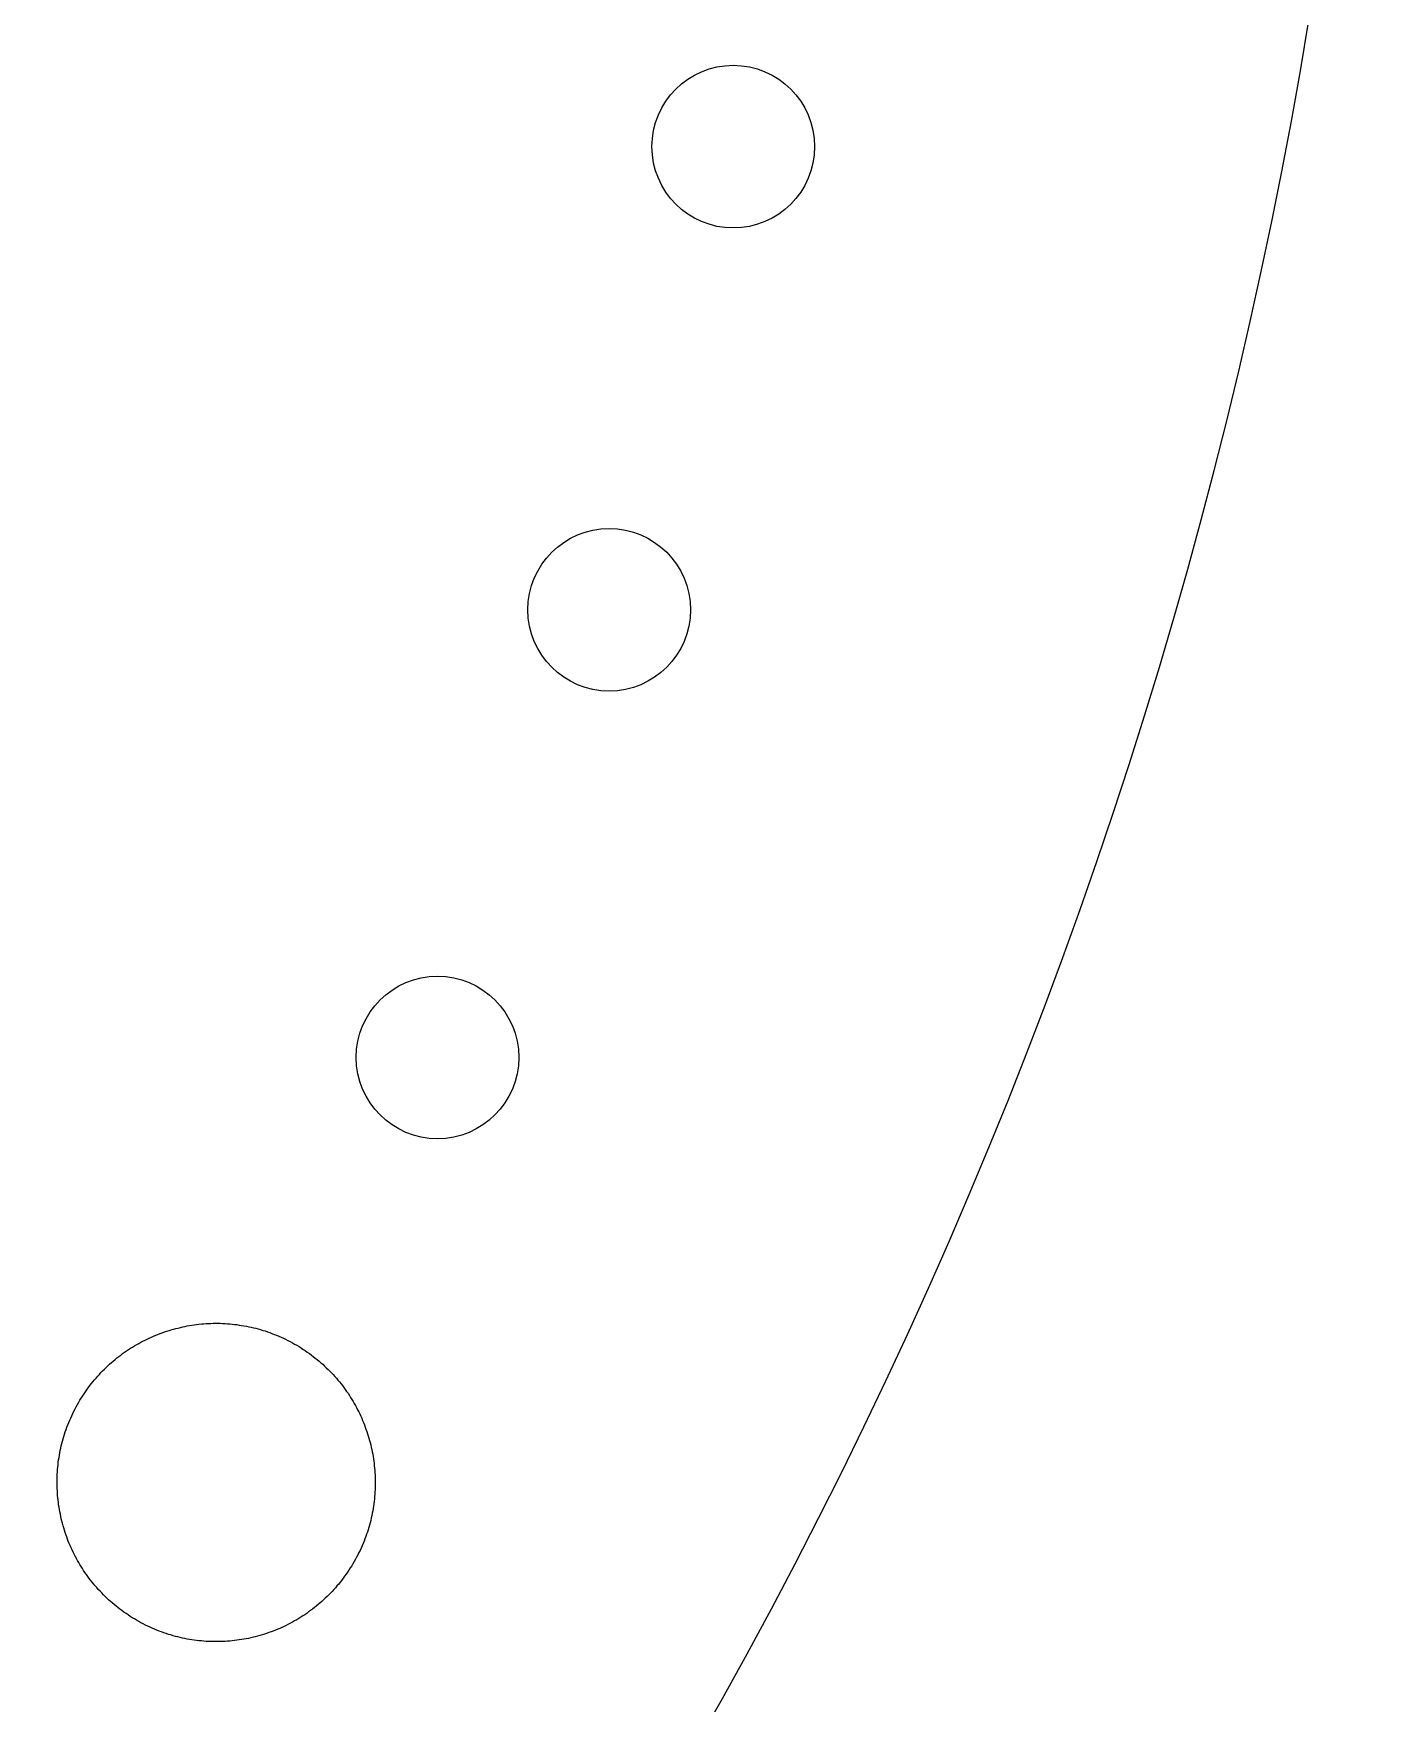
# Model space of a CAD drawing. Extents: x 0.2 to 12, y 0.1 to 9.6.
# Drawn here: x 11.016 to 12.048, y 2.438 to 3.721 of the extents above; entities that cross this region are included whole.
import ezdxf

# ---------------------------------------------------------------- set-up
doc = ezdxf.new("R2010")
doc.units = 0
doc.header["$MEASUREMENT"] = 0
doc.layers.get('0').update_dxf_attribs({"color": 3, "linetype": 'CONTINUOUS'})

msp = doc.modelspace()

# ---------------------------------------------------------------- linework, layer by layer
msp.add_lwpolyline([(10.1758, 1.0143, 3.52937), (6.0454, 1.0143, -0.260301)], format="xyb")
msp.add_polyline3d([(11.0949, 2.5019, 0), (11.0933, 2.5029, 0), (11.0916, 2.5039, 0), (11.09, 2.5049, 0), (11.0884, 2.506, 0), (11.0868, 2.507, 0), (11.0852, 2.5081, 0), (11.0836, 2.5093, 0), (11.0821, 2.5104, 0), (11.0806, 2.5116, 0), (11.0791, 2.5127, 0), (11.0777, 2.5139, 0), (11.0762, 2.5152, 0), (11.0748, 2.5164, 0), (11.0734, 2.5177, 0), (11.072, 2.5189, 0), (11.0707, 2.5202, 0), (11.0694, 2.5215, 0), (11.0681, 2.5229, 0), (11.0668, 2.5242, 0), (11.0655, 2.5256, 0), (11.0643, 2.527, 0), (11.0631, 2.5284, 0), (11.0619, 2.5298, 0), (11.0607, 2.5312, 0), (11.0596, 2.5326, 0), (11.0585, 2.5341, 0), (11.0574, 2.5356, 0), (11.0563, 2.5371, 0), (11.0552, 2.5386, 0), (11.0542, 2.5401, 0), (11.0532, 2.5416, 0), (11.0522, 2.5432, 0), (11.0513, 2.5447, 0), (11.0504, 2.5463, 0), (11.0495, 2.5479, 0), (11.0486, 2.5495, 0), (11.0477, 2.5511, 0), (11.0469, 2.5527, 0), (11.0461, 2.5543, 0), (11.0453, 2.556, 0), (11.0446, 2.5576, 0), (11.0438, 2.5593, 0), (11.0431, 2.5609, 0), (11.0424, 2.5626, 0), (11.0418, 2.5643, 0), (11.0412, 2.566, 0), (11.0406, 2.5677, 0), (11.04, 2.5694, 0), (11.0394, 2.5711, 0), (11.0389, 2.5729, 0), (11.0384, 2.5746, 0), (11.0379, 2.5764, 0), (11.0375, 2.5781, 0), (11.037, 2.5799, 0), (11.0366, 2.5816, 0), (11.0363, 2.5834, 0), (11.0359, 2.5852, 0), (11.0356, 2.587, 0), (11.0353, 2.5888, 0), (11.035, 2.5905, 0), (11.0348, 2.5923, 0), (11.0346, 2.5941, 0), (11.0344, 2.5959, 0), (11.0342, 2.5978, 0), (11.0341, 2.5996, 0), (11.034, 2.6014, 0), (11.0339, 2.6032, 0), (11.0338, 2.605, 0), (11.0338, 2.6068, 0), (11.0338, 2.6087, 0), (11.0338, 2.6105, 0), (11.0339, 2.6123, 0), (11.0339, 2.6141, 0), (11.034, 2.616, 0), (11.0342, 2.6178, 0), (11.0343, 2.6196, 0), (11.0345, 2.6214, 0), (11.0347, 2.6233, 0), (11.035, 2.6251, 0), (11.0353, 2.6269, 0), (11.0356, 2.6287, 0), (11.0359, 2.6305, 0), (11.0362, 2.6323, 0), (11.0366, 2.6342, 0), (11.037, 2.636, 0), (11.0375, 2.6378, 0), (11.038, 2.6396, 0), (11.0385, 2.6414, 0), (11.039, 2.6432, 0), (11.0395, 2.645, 0), (11.0401, 2.6467, 0), (11.0407, 2.6485, 0), (11.0414, 2.6503, 0), (11.0421, 2.6521, 0), (11.0428, 2.6538, 0), (11.0435, 2.6556, 0), (11.0443, 2.6573, 0), (11.0451, 2.6591, 0), (11.0459, 2.6608, 0), (11.0467, 2.6625, 0), (11.0476, 2.6643, 0), (11.0485, 2.666, 0), (11.0494, 2.6677, 0), (11.0504, 2.6694, 0), (11.0514, 2.671, 0), (11.0524, 2.6727, 0), (11.0535, 2.6743, 0), (11.0545, 2.6759, 0), (11.0556, 2.6775, 0), (11.0567, 2.6791, 0), (11.0578, 2.6806, 0), (11.059, 2.6822, 0), (11.0601, 2.6837, 0), (11.0613, 2.6851, 0), (11.0625, 2.6866, 0), (11.0638, 2.688, 0), (11.065, 2.6894, 0), (11.0663, 2.6908, 0), (11.0675, 2.6922, 0), (11.0688, 2.6935, 0), (11.0702, 2.6949, 0), (11.0715, 2.6962, 0), (11.0728, 2.6974, 0), (11.0742, 2.6987, 0), (11.0756, 2.6999, 0), (11.077, 2.7011, 0), (11.0784, 2.7023, 0), (11.0798, 2.7035, 0), (11.0813, 2.7046, 0), (11.0828, 2.7057, 0), (11.0842, 2.7068, 0), (11.0857, 2.7079, 0), (11.0872, 2.7089, 0), (11.0888, 2.7099, 0), (11.0903, 2.7109, 0), (11.0918, 2.7119, 0), (11.0934, 2.7128, 0), (11.095, 2.7137, 0), (11.0966, 2.7146, 0), (11.0982, 2.7155, 0), (11.0998, 2.7164, 0), (11.1014, 2.7172, 0), (11.103, 2.718, 0), (11.1047, 2.7188, 0), (11.1063, 2.7195, 0), (11.108, 2.7202, 0), (11.1096, 2.7209, 0), (11.1113, 2.7216, 0), (11.113, 2.7223, 0), (11.1147, 2.7229, 0), (11.1164, 2.7235, 0), (11.1181, 2.7241, 0), (11.1199, 2.7246, 0), (11.1216, 2.7251, 0), (11.1233, 2.7256, 0), (11.1251, 2.7261, 0), (11.1268, 2.7265, 0), (11.1286, 2.727, 0), (11.1304, 2.7274, 0), (11.1321, 2.7277, 0), (11.1339, 2.7281, 0), (11.1357, 2.7284, 0), (11.1375, 2.7287, 0), (11.1393, 2.7289, 0), (11.1411, 2.7292, 0), (11.1429, 2.7294, 0), (11.1447, 2.7296, 0), (11.1465, 2.7297, 0), (11.1483, 2.7299, 0), (11.1501, 2.73, 0), (11.1519, 2.73, 0), (11.1538, 2.7301, 0), (11.1556, 2.7301, 0), (11.1574, 2.7301, 0), (11.1592, 2.7301, 0), (11.1611, 2.73, 0), (11.1629, 2.7299, 0), (11.1647, 2.7298, 0), (11.1665, 2.7297, 0), (11.1684, 2.7295, 0), (11.1702, 2.7293, 0), (11.172, 2.7291, 0), (11.1738, 2.7288, 0), (11.1756, 2.7285, 0), (11.1775, 2.7282, 0), (11.1793, 2.7279, 0), (11.1811, 2.7275, 0), (11.1829, 2.7271, 0), (11.1847, 2.7267, 0), (11.1865, 2.7263, 0), (11.1883, 2.7258, 0), (11.1901, 2.7253, 0), (11.1919, 2.7247, 0), (11.1937, 2.7242, 0), (11.1955, 2.7236, 0), (11.1973, 2.723, 0), (11.199, 2.7223, 0), (11.2008, 2.7216, 0), (11.2026, 2.7209, 0), (11.2043, 2.7202, 0), (11.2061, 2.7194, 0), (11.2078, 2.7186, 0), (11.2095, 2.7178, 0), (11.2113, 2.7169, 0), (11.213, 2.716, 0), (11.2147, 2.7151, 0), (11.2164, 2.7142, 0), (11.2181, 2.7132, 0), (11.2198, 2.7122, 0), (11.2214, 2.7112, 0), (11.223, 2.7101, 0), (11.2246, 2.7091, 0), (11.2262, 2.708, 0), (11.2278, 2.7069, 0), (11.2293, 2.7057, 0), (11.2308, 2.7046, 0), (11.2323, 2.7034, 0), (11.2338, 2.7022, 0), (11.2353, 2.701, 0), (11.2367, 2.6998, 0), (11.2381, 2.6986, 0), (11.2395, 2.6973, 0), (11.2408, 2.696, 0), (11.2422, 2.6947, 0), (11.2435, 2.6934, 0), (11.2448, 2.692, 0), (11.2461, 2.6907, 0), (11.2473, 2.6893, 0), (11.2485, 2.6879, 0), (11.2497, 2.6865, 0), (11.2509, 2.6851, 0), (11.2521, 2.6837, 0), (11.2532, 2.6822, 0), (11.2543, 2.6807, 0), (11.2554, 2.6793, 0), (11.2564, 2.6778, 0), (11.2575, 2.6763, 0), (11.2585, 2.6747, 0), (11.2595, 2.6732, 0), (11.2604, 2.6716, 0), (11.2614, 2.6701, 0), (11.2623, 2.6685, 0), (11.2632, 2.6669, 0), (11.264, 2.6653, 0), (11.2649, 2.6637, 0), (11.2657, 2.6621, 0), (11.2665, 2.6605, 0), (11.2673, 2.6588, 0), (11.268, 2.6572, 0), (11.2687, 2.6555, 0), (11.2694, 2.6538, 0), (11.2701, 2.6521, 0), (11.2707, 2.6504, 0), (11.2713, 2.6487, 0), (11.2719, 2.647, 0), (11.2725, 2.6453, 0), (11.273, 2.6436, 0), (11.2736, 2.6418, 0), (11.2741, 2.6401, 0), (11.2745, 2.6384, 0), (11.275, 2.6366, 0), (11.2754, 2.6348, 0), (11.2758, 2.6331, 0), (11.2761, 2.6313, 0), (11.2765, 2.6295, 0), (11.2768, 2.6277, 0), (11.277, 2.6259, 0), (11.2773, 2.6241, 0), (11.2775, 2.6223, 0), (11.2777, 2.6205, 0), (11.2779, 2.6187, 0), (11.2781, 2.6169, 0), (11.2782, 2.6151, 0), (11.2783, 2.6133, 0), (11.2784, 2.6115, 0), (11.2784, 2.6097, 0), (11.2784, 2.6078, 0), (11.2784, 2.606, 0), (11.2784, 2.6042, 0), (11.2783, 2.6024, 0), (11.2782, 2.6005, 0), (11.2781, 2.5987, 0), (11.2779, 2.5969, 0), (11.2778, 2.5951, 0), (11.2776, 2.5932, 0), (11.2773, 2.5914, 0), (11.2771, 2.5896, 0), (11.2768, 2.5878, 0), (11.2765, 2.586, 0), (11.2761, 2.5841, 0), (11.2758, 2.5823, 0), (11.2754, 2.5805, 0), (11.2749, 2.5787, 0), (11.2745, 2.5769, 0), (11.274, 2.5751, 0), (11.2735, 2.5733, 0), (11.2729, 2.5715, 0), (11.2724, 2.5697, 0), (11.2718, 2.568, 0), (11.2711, 2.5662, 0), (11.2705, 2.5644, 0), (11.2698, 2.5626, 0), (11.2691, 2.5609, 0), (11.2683, 2.5591, 0), (11.2675, 2.5574, 0), (11.2667, 2.5556, 0), (11.2659, 2.5539, 0), (11.265, 2.5522, 0), (11.2641, 2.5505, 0), (11.2632, 2.5488, 0), (11.2623, 2.5471, 0), (11.2613, 2.5454, 0), (11.2603, 2.5437, 0), (11.2592, 2.5421, 0), (11.2582, 2.5405, 0), (11.2571, 2.5389, 0), (11.256, 2.5373, 0), (11.2549, 2.5357, 0), (11.2538, 2.5342, 0), (11.2526, 2.5327, 0), (11.2515, 2.5312, 0), (11.2503, 2.5297, 0), (11.249, 2.5283, 0), (11.2478, 2.5269, 0), (11.2466, 2.5255, 0), (11.2453, 2.5241, 0), (11.244, 2.5227, 0), (11.2427, 2.5214, 0), (11.2414, 2.5201, 0), (11.24, 2.5188, 0), (11.2387, 2.5175, 0), (11.2373, 2.5163, 0), (11.2359, 2.5151, 0), (11.2345, 2.5139, 0), (11.2331, 2.5127, 0), (11.2316, 2.5116, 0), (11.2302, 2.5104, 0), (11.2287, 2.5093, 0), (11.2272, 2.5083, 0), (11.2257, 2.5072, 0), (11.2242, 2.5062, 0), (11.2227, 2.5052, 0), (11.2211, 2.5042, 0), (11.2196, 2.5032, 0), (11.218, 2.5023, 0), (11.2164, 2.5014, 0), (11.2148, 2.5005, 0), (11.2132, 2.4996, 0), (11.2116, 2.4988, 0), (11.21, 2.498, 0), (11.2084, 2.4972, 0), (11.2067, 2.4964, 0), (11.2051, 2.4957, 0), (11.2034, 2.495, 0), (11.2017, 2.4943, 0), (11.2, 2.4936, 0), (11.1983, 2.493, 0), (11.1966, 2.4924, 0), (11.1949, 2.4918, 0), (11.1932, 2.4913, 0), (11.1915, 2.4907, 0), (11.1897, 2.4902, 0), (11.188, 2.4897, 0), (11.1862, 2.4893, 0), (11.1845, 2.4888, 0), (11.1827, 2.4884, 0), (11.1809, 2.488, 0), (11.1792, 2.4877, 0), (11.1774, 2.4874, 0), (11.1756, 2.4871, 0), (11.1738, 2.4868, 0), (11.172, 2.4865, 0), (11.1702, 2.4863, 0), (11.1684, 2.4861, 0), (11.1666, 2.4859, 0), (11.1648, 2.4858, 0), (11.163, 2.4857, 0), (11.1612, 2.4856, 0), (11.1593, 2.4855, 0), (11.1575, 2.4855, 0), (11.1557, 2.4855, 0), (11.1539, 2.4855, 0), (11.1521, 2.4855, 0), (11.1502, 2.4856, 0), (11.1484, 2.4857, 0), (11.1466, 2.4858, 0), (11.1448, 2.486, 0), (11.1429, 2.4862, 0), (11.1411, 2.4864, 0), (11.1393, 2.4866, 0), (11.1375, 2.4869, 0), (11.1356, 2.4872, 0), (11.1338, 2.4875, 0), (11.132, 2.4879, 0), (11.1302, 2.4882, 0), (11.1284, 2.4886, 0), (11.1266, 2.4891, 0), (11.1248, 2.4895, 0), (11.123, 2.49, 0), (11.1212, 2.4906, 0), (11.1194, 2.4911, 0), (11.1176, 2.4917, 0), (11.1158, 2.4923, 0), (11.114, 2.4929, 0), (11.1123, 2.4936, 0), (11.1105, 2.4943, 0), (11.1087, 2.495, 0), (11.107, 2.4958, 0), (11.1053, 2.4966, 0), (11.1035, 2.4974, 0), (11.1018, 2.4982, 0), (11.1001, 2.4991, 0), (11.0983, 2.5, 0), (11.0966, 2.5009, 0), (11.0949, 2.5019, 0)])
for centre in [(11.5537, 3.6343), (11.4583, 3.2784), (11.3263, 2.9344)]:
    msp.add_circle(centre, 0.0625)

doc.saveas('drawing.dxf')
